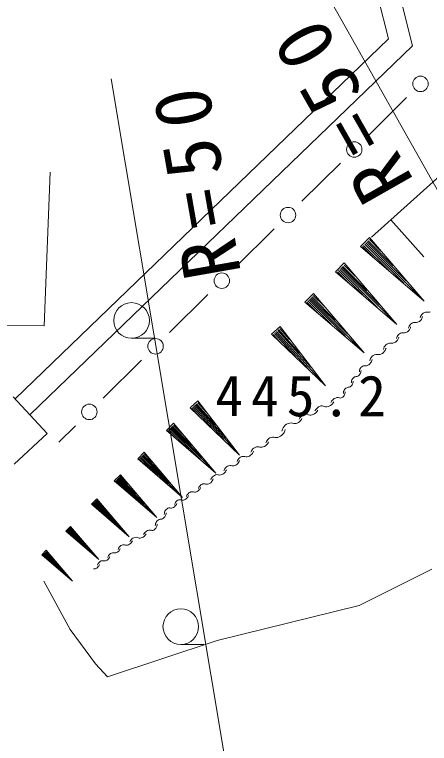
# Model space of a CAD drawing. Units: millimetres, scale not verified. Extents: x 40000 to 680000, y 20000 to 380000.
# Drawn here: x 283533 to 296888, y 261611 to 285059 of the extents above; entities that cross this region are included whole.
import ezdxf

# ---------------------------------------------------------------- set-up
doc = ezdxf.new("R2010")
doc.units = ezdxf.units.MM
doc.header["$LTSCALE"] = 1000
doc.linetypes.add('CHAIN', pattern=[18.5, 12, -1.5, 3.5, -1.5])
doc.layers.add('S-SUV', color=7, linetype='Continuous', lineweight=13)
doc.styles.add('ＭＳ ゴシック', font='')
doc.styles.get('ＭＳ ゴシック').set_extended_font_data('MS Gothic')

msp = doc.modelspace()

# ---------------------------------------------------------------- linework, layer by layer
at = {"layer": 'S-SUV'}
for p, q in [((295568, 284280), (294997, 286544)), ((295676, 286715), (296346, 284058)), ((293600, 285694), (305789, 264082)), ((283547, 272696), (295568, 284280)), ((296346, 284058), (284033, 272192)), ((290724, 258639), (286648, 282994)), ((294916, 281162), (296152, 282387)), ((298760, 281256), (295018, 277902)), ((292783, 279052), (294020, 280276)), ((284482, 275049), (284684, 279987)), ((295642, 278461), (296709, 277270)), ((290651, 276941), (291888, 278166)), ((294960, 277892), (294665, 277596)), ((296722, 275835), (294960, 277892)), ((294770, 277634), (295576, 276828)), ((296063, 276417), (294808, 277672)), ((294846, 277711), (296536, 276021)), ((296139, 276493), (294884, 277749)), ((294913, 277777), (295719, 276971)), ((295328, 277448), (294956, 277820)), ((294665, 277596), (296722, 275835)), ((295104, 277224), (294731, 277596)), ((294146, 277071), (293861, 276786)), ((295282, 275724), (294073, 276933)), ((294100, 276960), (294877, 276184)), ((294500, 276643), (294142, 277002)), ((295842, 275090), (294146, 277071)), ((293861, 276786), (295842, 275090)), ((294284, 276427), (293926, 276786)), ((293962, 276822), (294739, 276046)), ((295208, 275650), (293999, 276859)), ((294036, 276896), (295663, 275269)), ((288519, 274831), (289756, 276055)), ((293154, 276085), (292880, 275811)), ((293495, 275674), (293150, 276019)), ((294785, 274180), (293154, 276085)), ((292880, 275811), (294785, 274180)), ((293287, 275466), (292942, 275811)), ((292978, 275846), (293724, 275099)), ((294175, 274719), (293013, 275882)), ((293048, 275917), (294613, 274353)), ((294246, 274790), (293084, 275952)), ((293110, 275979), (293857, 275232)), ((296593, 275301), (296605, 275343)), ((296605, 275343), (296618, 275373)), ((296618, 275373), (296638, 275404)), ((296638, 275404), (296662, 275433)), ((296644, 275275), (296658, 275310)), ((296658, 275310), (296667, 275341)), ((296662, 275433), (296691, 275458)), ((296691, 275458), (296726, 275477)), ((296726, 275477), (296762, 275488)), ((296762, 275488), (296798, 275490)), ((296798, 275490), (296824, 275488)), ((296824, 275488), (296855, 275483)), ((296855, 275483), (296887, 275486)), ((296887, 275486), (296917, 275494)), ((244865, 275138), (284482, 275049)), ((296234, 275040), (296254, 275071)), ((296254, 275071), (296278, 275100)), ((296278, 275100), (296307, 275125)), ((296307, 275125), (296342, 275144)), ((296342, 275144), (296378, 275155)), ((296378, 275155), (296413, 275157)), ((296413, 275157), (296440, 275155)), ((296440, 275155), (296474, 275154)), ((296474, 275154), (296508, 275160)), ((296508, 275160), (296540, 275172)), ((296540, 275172), (296568, 275188)), ((296568, 275188), (296599, 275215)), ((296599, 275215), (296628, 275251)), ((296628, 275251), (296644, 275275)), ((292079, 275022), (291802, 274774)), ((292987, 273661), (291933, 274835)), ((291969, 274867), (293388, 273287)), ((293059, 273725), (292004, 274899)), ((292031, 274923), (292709, 274169)), ((292384, 274611), (292071, 274959)), ((293544, 273113), (292079, 275022)), ((295923, 274792), (295958, 274811)), ((295958, 274811), (295994, 274822)), ((295994, 274822), (296029, 274824)), ((296029, 274824), (296056, 274822)), ((296056, 274822), (296089, 274821)), ((296089, 274821), (296124, 274827)), ((296124, 274827), (296156, 274839)), ((296156, 274839), (296184, 274855)), ((296184, 274855), (296215, 274882)), ((296209, 274968), (296221, 275010)), ((296215, 274882), (296244, 274918)), ((296221, 275010), (296234, 275040)), ((296244, 274918), (296260, 274942)), ((296260, 274942), (296274, 274977)), ((296274, 274977), (296283, 275009)), ((287299, 274645), (288045, 274645)), ((291802, 274774), (293544, 273113)), ((292174, 274422), (291861, 274771)), ((291897, 274803), (292575, 274048)), ((295825, 274635), (295837, 274677)), ((295830, 274549), (295860, 274585)), ((295837, 274677), (295850, 274707)), ((295850, 274707), (295870, 274738)), ((295860, 274585), (295876, 274609)), ((295870, 274738), (295894, 274767)), ((295876, 274609), (295889, 274644)), ((295889, 274644), (295899, 274676)), ((295894, 274767), (295923, 274792)), ((295421, 274332), (295436, 274365)), ((295436, 274365), (295460, 274400)), ((295460, 274400), (295488, 274432)), ((295488, 274432), (295521, 274459)), ((295521, 274459), (295561, 274479)), ((295561, 274479), (295602, 274491)), ((295602, 274491), (295642, 274492)), ((295642, 274492), (295672, 274489)), ((295672, 274489), (295705, 274488)), ((295705, 274488), (295740, 274494)), ((295740, 274494), (295772, 274507)), ((295772, 274507), (295800, 274523)), ((295800, 274523), (295830, 274549)), ((295079, 274094), (295120, 274115)), ((295120, 274115), (295160, 274126)), ((295160, 274126), (295200, 274127)), ((295200, 274127), (295230, 274124)), ((295230, 274124), (295268, 274122)), ((295268, 274122), (295307, 274128)), ((295307, 274128), (295343, 274141)), ((295343, 274141), (295375, 274158)), ((295375, 274158), (295410, 274188)), ((295406, 274285), (295421, 274332)), ((295410, 274188), (295445, 274227)), ((295445, 274227), (295463, 274254)), ((295463, 274254), (295479, 274293)), ((295479, 274293), (295491, 274328)), ((286387, 272720), (287624, 273945)), ((294965, 273920), (294979, 273967)), ((294979, 273967), (294995, 274000)), ((294995, 274000), (295018, 274035)), ((295003, 273862), (295022, 273889)), ((295018, 274035), (295046, 274067)), ((295022, 273889), (295038, 273928)), ((295038, 273928), (295049, 273964)), ((295046, 274067), (295079, 274094)), ((294639, 273626), (294650, 273656)), ((294650, 273656), (294665, 273684)), ((294665, 273684), (294684, 273710)), ((294684, 273710), (294710, 273732)), ((294710, 273732), (294737, 273748)), ((294737, 273748), (294766, 273756)), ((294766, 273756), (294789, 273759)), ((294789, 273759), (294826, 273757)), ((294826, 273757), (294865, 273763)), ((294865, 273763), (294901, 273776)), ((294901, 273776), (294933, 273793)), ((294933, 273793), (294969, 273823)), ((294969, 273823), (295003, 273862)), ((294481, 273402), (294510, 273410)), ((294510, 273410), (294533, 273414)), ((294533, 273414), (294560, 273419)), ((294560, 273419), (294588, 273430)), ((294588, 273430), (294612, 273446)), ((294612, 273446), (294632, 273465)), ((294632, 273562), (294634, 273600)), ((294632, 273465), (294652, 273492)), ((294634, 273600), (294639, 273626)), ((294652, 273492), (294670, 273527)), ((294670, 273527), (294679, 273550)), ((294679, 273550), (294684, 273582)), ((294684, 273582), (294686, 273609)), ((294376, 273217), (294378, 273254)), ((294378, 273254), (294383, 273281)), ((294383, 273281), (294394, 273310)), ((294394, 273310), (294408, 273338)), ((294396, 273147), (294414, 273182)), ((294408, 273338), (294428, 273364)), ((294414, 273182), (294423, 273204)), ((294423, 273204), (294428, 273236)), ((294428, 273364), (294454, 273387)), ((294428, 273236), (294430, 273264)), ((294454, 273387), (294481, 273402)), ((294122, 272908), (294127, 272935)), ((294127, 272935), (294138, 272964)), ((294138, 272964), (294152, 272993)), ((294152, 272993), (294172, 273019)), ((294172, 273019), (294197, 273041)), ((294197, 273041), (294225, 273056)), ((294225, 273056), (294254, 273065)), ((294254, 273065), (294276, 273068)), ((294276, 273068), (294304, 273073)), ((294304, 273073), (294332, 273085)), ((294332, 273085), (294355, 273101)), ((294355, 273101), (294376, 273119)), ((294376, 273119), (294396, 273147)), ((284581, 271586), (283491, 272757)), ((293792, 272678), (293826, 272704)), ((293826, 272704), (293865, 272724)), ((293865, 272724), (293909, 272736)), ((293909, 272736), (293952, 272738)), ((293952, 272738), (293991, 272731)), ((293991, 272731), (294020, 272722)), ((294020, 272722), (294048, 272727)), ((294048, 272727), (294076, 272739)), ((294076, 272739), (294099, 272755)), ((294099, 272755), (294120, 272773)), ((294120, 272871), (294122, 272908)), ((294120, 272773), (294140, 272801)), ((294140, 272801), (294158, 272836)), ((294158, 272836), (294167, 272859)), ((294167, 272859), (294172, 272890)), ((294172, 272890), (294173, 272918)), ((289436, 272632), (289182, 272404)), ((289335, 272489), (290636, 271041)), ((290334, 271442), (289367, 272519)), ((289392, 272541), (290013, 271849)), ((289716, 272254), (289429, 272574)), ((290779, 270881), (289436, 272632)), ((293352, 272455), (293397, 272467)), ((293397, 272467), (293439, 272470)), ((293439, 272470), (293479, 272463)), ((293658, 272457), (293699, 272479)), ((293699, 272479), (293741, 272510)), ((293715, 272575), (293740, 272619)), ((293740, 272619), (293762, 272649)), ((293741, 272510), (293765, 272533)), ((293762, 272649), (293792, 272678)), ((293765, 272533), (293789, 272568)), ((293789, 272568), (293808, 272601)), ((289182, 272404), (290779, 270881)), ((289523, 272082), (289237, 272401)), ((289269, 272430), (289890, 271739)), ((290269, 271384), (289302, 272460)), ((293187, 272210), (293229, 272242)), ((293203, 272306), (293228, 272350)), ((293228, 272350), (293250, 272380)), ((293229, 272242), (293253, 272264)), ((293250, 272380), (293280, 272409)), ((293253, 272264), (293277, 272299)), ((293277, 272299), (293296, 272332)), ((293280, 272409), (293314, 272435)), ((293314, 272435), (293352, 272455)), ((293479, 272463), (293508, 272453)), ((293508, 272453), (293545, 272443)), ((293545, 272443), (293585, 272441)), ((293585, 272441), (293623, 272447)), ((293623, 272447), (293658, 272457)), ((292691, 272038), (292715, 272081)), ((292715, 272081), (292738, 272111)), ((292738, 272111), (292768, 272140)), ((292741, 271995), (292765, 272031)), ((292765, 272031), (292784, 272063)), ((292768, 272140), (292802, 272166)), ((292802, 272166), (292840, 272186)), ((292840, 272186), (292885, 272198)), ((292885, 272198), (292927, 272201)), ((292927, 272201), (292967, 272194)), ((292967, 272194), (292996, 272185)), ((292996, 272185), (293033, 272174)), ((293033, 272174), (293073, 272172)), ((293073, 272172), (293111, 272178)), ((293111, 272178), (293146, 272188)), ((293146, 272188), (293187, 272210)), ((284957, 271304), (285492, 271834)), ((288650, 271910), (288419, 271681)), ((288561, 271769), (289871, 270451)), ((289564, 270820), (288590, 271799)), ((288613, 271821), (289238, 271192)), ((288935, 271564), (288646, 271854)), ((290015, 270306), (288650, 271910)), ((292178, 271761), (292209, 271805)), ((292209, 271805), (292245, 271845)), ((292245, 271845), (292288, 271880)), ((292288, 271880), (292341, 271905)), ((292341, 271905), (292394, 271919)), ((292394, 271919), (292445, 271920)), ((292445, 271920), (292484, 271916)), ((292484, 271916), (292520, 271905)), ((292520, 271905), (292560, 271904)), ((292560, 271904), (292599, 271909)), ((292599, 271909), (292634, 271919)), ((292634, 271919), (292675, 271941)), ((292675, 271941), (292717, 271973)), ((292717, 271973), (292741, 271995)), ((283519, 270597), (284581, 271586)), ((288419, 271681), (290015, 270306)), ((288760, 271390), (288471, 271680)), ((288501, 271710), (289127, 271081)), ((289504, 270760), (288531, 271740)), ((292095, 271496), (292141, 271533)), ((292138, 271658), (292158, 271718)), ((292141, 271533), (292186, 271583)), ((292158, 271718), (292178, 271761)), ((292186, 271583), (292211, 271617)), ((292211, 271617), (292232, 271667)), ((292232, 271667), (292247, 271712)), ((291621, 271285), (291641, 271330)), ((291641, 271330), (291660, 271361)), ((291660, 271361), (291688, 271392)), ((291688, 271392), (291719, 271420)), ((291694, 271284), (291709, 271318)), ((291719, 271420), (291755, 271443)), ((291755, 271443), (291797, 271458)), ((291797, 271458), (291839, 271465)), ((291839, 271465), (291878, 271461)), ((291878, 271461), (291908, 271455)), ((291908, 271455), (291956, 271451)), ((291956, 271451), (292007, 271458)), ((292007, 271458), (292053, 271474)), ((292053, 271474), (292095, 271496)), ((291180, 271053), (291207, 271084)), ((291207, 271084), (291238, 271113)), ((291238, 271113), (291274, 271136)), ((291274, 271136), (291317, 271151)), ((291317, 271151), (291359, 271157)), ((291359, 271157), (291398, 271154)), ((291398, 271154), (291428, 271147)), ((291428, 271147), (291464, 271140)), ((291464, 271140), (291504, 271142)), ((291504, 271142), (291541, 271151)), ((291541, 271151), (291575, 271164)), ((291575, 271164), (291613, 271188)), ((291613, 271188), (291652, 271223)), ((291652, 271223), (291673, 271247)), ((291673, 271247), (291694, 271284)), ((287708, 270977), (287500, 270769)), ((287627, 270849), (288813, 269657)), ((288535, 269990), (287654, 270876)), ((287675, 270896), (288240, 270327)), ((287966, 270664), (287705, 270926)), ((288943, 269525), (287708, 270977)), ((290810, 270824), (290848, 270840)), ((290848, 270840), (290885, 270847)), ((290885, 270847), (290921, 270845)), ((290921, 270845), (290948, 270840)), ((290948, 270840), (290984, 270833)), ((290984, 270833), (291024, 270835)), ((291024, 270835), (291061, 270843)), ((291061, 270843), (291094, 270856)), ((291094, 270856), (291133, 270881)), ((291133, 270881), (291171, 270916)), ((291141, 270977), (291161, 271022)), ((291161, 271022), (291180, 271053)), ((291171, 270916), (291193, 270940)), ((291193, 270940), (291214, 270977)), ((291214, 270977), (291229, 271010)), ((287500, 270769), (288943, 269525)), ((287808, 270506), (287547, 270769)), ((287573, 270796), (288139, 270226)), ((288481, 269936), (287600, 270823)), ((290691, 270589), (290725, 270622)), ((290694, 270676), (290711, 270718)), ((290711, 270718), (290727, 270746)), ((290725, 270622), (290743, 270645)), ((290727, 270746), (290751, 270775)), ((290743, 270645), (290760, 270678)), ((290751, 270775), (290778, 270802)), ((290760, 270678), (290773, 270709)), ((290778, 270802), (290810, 270824)), ((290272, 270382), (290289, 270423)), ((290289, 270423), (290305, 270452)), ((290305, 270452), (290328, 270481)), ((290321, 270350), (290338, 270384)), ((290328, 270481), (290355, 270508)), ((290338, 270384), (290351, 270415)), ((290355, 270508), (290387, 270530)), ((290387, 270530), (290425, 270545)), ((290425, 270545), (290462, 270552)), ((290462, 270552), (290498, 270550)), ((290498, 270550), (290525, 270546)), ((290525, 270546), (290558, 270541)), ((290558, 270541), (290594, 270544)), ((290594, 270544), (290627, 270552)), ((290627, 270552), (290657, 270566)), ((290657, 270566), (290691, 270589)), ((286938, 270255), (286740, 270058)), ((286861, 270134), (287984, 269004)), ((287721, 269320), (286886, 270160)), ((286906, 270179), (287442, 269639)), ((287182, 269958), (286934, 270207)), ((288108, 268880), (286938, 270255)), ((289849, 270087), (289866, 270129)), ((289866, 270129), (289882, 270157)), ((289882, 270157), (289906, 270186)), ((289906, 270186), (289933, 270213)), ((289933, 270213), (289965, 270235)), ((289965, 270235), (290002, 270251)), ((290002, 270251), (290040, 270258)), ((290040, 270258), (290076, 270256)), ((290076, 270256), (290102, 270251)), ((290102, 270251), (290136, 270246)), ((290136, 270246), (290171, 270249)), ((290171, 270249), (290204, 270258)), ((290204, 270258), (290235, 270271)), ((290235, 270271), (290268, 270295)), ((290268, 270295), (290302, 270327)), ((290302, 270327), (290321, 270350)), ((286740, 270058), (288108, 268880)), ((287032, 269809), (286784, 270058)), ((286810, 270084), (287346, 269544)), ((287670, 269269), (286835, 270109)), ((289481, 269877), (289503, 269902)), ((289503, 269902), (289527, 269926)), ((289527, 269926), (289556, 269945)), ((289556, 269945), (289590, 269958)), ((289590, 269958), (289624, 269964)), ((289624, 269964), (289656, 269961)), ((289656, 269961), (289680, 269957)), ((289680, 269957), (289713, 269952)), ((289713, 269952), (289749, 269955)), ((289749, 269955), (289782, 269963)), ((289782, 269963), (289812, 269977)), ((289812, 269977), (289846, 270000)), ((289846, 270000), (289879, 270033)), ((289879, 270033), (289898, 270056)), ((289898, 270056), (289915, 270089)), ((289915, 270089), (289928, 270120)), ((289118, 269646), (289143, 269670)), ((289143, 269670), (289172, 269689)), ((289172, 269689), (289206, 269702)), ((289206, 269702), (289240, 269708)), ((289240, 269708), (289272, 269705)), ((289272, 269705), (289296, 269701)), ((289296, 269701), (289326, 269696)), ((289326, 269696), (289358, 269697)), ((289358, 269697), (289387, 269705)), ((289387, 269705), (289415, 269716)), ((289415, 269716), (289445, 269736)), ((289445, 269736), (289476, 269765)), ((289450, 269815), (289466, 269851)), ((289466, 269851), (289481, 269877)), ((289476, 269765), (289493, 269785)), ((289493, 269785), (289509, 269815)), ((289509, 269815), (289521, 269843)), ((286181, 269479), (286005, 269305)), ((286398, 269216), (286178, 269437)), ((287221, 268257), (286181, 269479)), ((288759, 269414), (288788, 269433)), ((288788, 269433), (288822, 269446)), ((288822, 269446), (288856, 269452)), ((288856, 269452), (288888, 269449)), ((288888, 269449), (288912, 269445)), ((288912, 269445), (288941, 269439)), ((288941, 269439), (288973, 269441)), ((288973, 269441), (289003, 269449)), ((289003, 269449), (289030, 269460)), ((289030, 269460), (289061, 269480)), ((289061, 269480), (289092, 269509)), ((289066, 269559), (289082, 269595)), ((289082, 269595), (289097, 269621)), ((289092, 269509), (289109, 269529)), ((289097, 269621), (289118, 269646)), ((289109, 269529), (289125, 269559)), ((289125, 269559), (289137, 269587)), ((286005, 269305), (287221, 268257)), ((286265, 269083), (286045, 269304)), ((286068, 269327), (286544, 268847)), ((286832, 268603), (286090, 269349)), ((286113, 269372), (287111, 268368)), ((286877, 268648), (286136, 269395)), ((286153, 269412), (286629, 268932)), ((288472, 269178), (288503, 269186)), ((288503, 269186), (288528, 269188)), ((288528, 269188), (288557, 269183)), ((288557, 269183), (288589, 269185)), ((288589, 269185), (288619, 269193)), ((288619, 269193), (288646, 269204)), ((288646, 269204), (288677, 269224)), ((288677, 269224), (288708, 269253)), ((288682, 269302), (288698, 269339)), ((288698, 269339), (288713, 269365)), ((288708, 269253), (288725, 269273)), ((288713, 269365), (288734, 269390)), ((288725, 269273), (288741, 269303)), ((288734, 269390), (288759, 269414)), ((288741, 269303), (288753, 269331)), ((288352, 268981), (288355, 269021)), ((288355, 269021), (288362, 269050)), ((288362, 269050), (288375, 269081)), ((288375, 269081), (288391, 269111)), ((288391, 269111), (288413, 269139)), ((288392, 268942), (288402, 268966)), ((288402, 268966), (288408, 269000)), ((288408, 269000), (288411, 269030)), ((288413, 269139), (288441, 269162)), ((288441, 269162), (288472, 269178)), ((288074, 268685), (288087, 268716)), ((288087, 268716), (288103, 268746)), ((288103, 268746), (288125, 268774)), ((288125, 268774), (288153, 268797)), ((288153, 268797), (288184, 268813)), ((288184, 268813), (288215, 268821)), ((288215, 268821), (288239, 268824)), ((288239, 268824), (288270, 268828)), ((288270, 268828), (288300, 268840)), ((288300, 268840), (288326, 268856)), ((288326, 268856), (288348, 268875)), ((288348, 268875), (288371, 268904)), ((288371, 268904), (288392, 268942)), ((285334, 268594), (285180, 268441)), ((285903, 267828), (285254, 268481)), ((285274, 268501), (286148, 267622)), ((285943, 267867), (285294, 268520)), ((285309, 268535), (285726, 268116)), ((285524, 268364), (285331, 268557)), ((286244, 267525), (285334, 268594)), ((288012, 268475), (288038, 268491)), ((288038, 268491), (288060, 268510)), ((288060, 268510), (288083, 268540)), ((288064, 268616), (288067, 268656)), ((288067, 268656), (288074, 268685)), ((288083, 268540), (288104, 268577)), ((288104, 268577), (288114, 268601)), ((288114, 268601), (288120, 268635)), ((288120, 268635), (288123, 268665)), ((285180, 268441), (286244, 267525)), ((285407, 268248), (285215, 268441)), ((285235, 268461), (285651, 268041)), ((287639, 268231), (287674, 268249)), ((287674, 268249), (287711, 268277)), ((287688, 268333), (287709, 268370)), ((287709, 268370), (287729, 268396)), ((287711, 268277), (287731, 268296)), ((287729, 268396), (287755, 268421)), ((287731, 268296), (287752, 268327)), ((287752, 268327), (287768, 268355)), ((287755, 268421), (287784, 268443)), ((287784, 268443), (287817, 268460)), ((287817, 268460), (287855, 268470)), ((287855, 268470), (287892, 268473)), ((287892, 268473), (287926, 268467)), ((287926, 268467), (287951, 268459)), ((287951, 268459), (287982, 268463)), ((287982, 268463), (288012, 268475)), ((287197, 268000), (287232, 268019)), ((287232, 268019), (287269, 268046)), ((287247, 268102), (287268, 268140)), ((287268, 268140), (287287, 268165)), ((287269, 268046), (287290, 268066)), ((287287, 268165), (287313, 268190)), ((287290, 268066), (287310, 268096)), ((287310, 268096), (287326, 268124)), ((287313, 268190), (287342, 268212)), ((287342, 268212), (287375, 268230)), ((287375, 268230), (287414, 268240)), ((287414, 268240), (287450, 268242)), ((287450, 268242), (287484, 268236)), ((287484, 268236), (287510, 268228)), ((287510, 268228), (287541, 268219)), ((287541, 268219), (287576, 268218)), ((287576, 268218), (287608, 268222)), ((287608, 268222), (287639, 268231)), ((284554, 267824), (284412, 267682)), ((284731, 267609), (284552, 267789)), ((285399, 266830), (284554, 267824)), ((286842, 267763), (286869, 267783)), ((286868, 267855), (286880, 267889)), ((286869, 267783), (286895, 267811)), ((286880, 267889), (286892, 267913)), ((286892, 267913), (286910, 267937)), ((286895, 267811), (286909, 267830)), ((286909, 267830), (286922, 267859)), ((286910, 267937), (286931, 267960)), ((286922, 267859), (286931, 267885)), ((286931, 267960), (286956, 267979)), ((286956, 267979), (286986, 267993)), ((286986, 267993), (287017, 268001)), ((287017, 268001), (287046, 268001)), ((287046, 268001), (287068, 267998)), ((287068, 267998), (287099, 267989)), ((287099, 267989), (287134, 267987)), ((287134, 267987), (287167, 267992)), ((287167, 267992), (287197, 268000)), ((284412, 267682), (285399, 266830)), ((284622, 267502), (284444, 267681)), ((284462, 267700), (284849, 267310)), ((285083, 267112), (284481, 267718)), ((284499, 267736), (285310, 266920)), ((285120, 267148), (284518, 267755)), ((284531, 267768), (284919, 267379)), ((286535, 267598), (286547, 267633)), ((286536, 267527), (286562, 267555)), ((286547, 267633), (286559, 267657)), ((286559, 267657), (286577, 267681)), ((286562, 267555), (286576, 267574)), ((286576, 267574), (286589, 267603)), ((286577, 267681), (286598, 267704)), ((286589, 267603), (286598, 267628)), ((286598, 267704), (286623, 267723)), ((286623, 267723), (286654, 267737)), ((286654, 267737), (286684, 267745)), ((286684, 267745), (286713, 267745)), ((286713, 267745), (286735, 267742)), ((286735, 267742), (286762, 267739)), ((286762, 267739), (286791, 267743)), ((286791, 267743), (286818, 267751)), ((286818, 267751), (286842, 267763)), ((286202, 267342), (286214, 267377)), ((286214, 267377), (286226, 267401)), ((286226, 267401), (286245, 267425)), ((286229, 267299), (286243, 267318)), ((286243, 267318), (286256, 267347)), ((286245, 267425), (286265, 267448)), ((286256, 267347), (286265, 267372)), ((286265, 267448), (286290, 267467)), ((286290, 267467), (286321, 267481)), ((286321, 267481), (286351, 267489)), ((286351, 267489), (286380, 267488)), ((286380, 267488), (286402, 267486)), ((286402, 267486), (286429, 267483)), ((286429, 267483), (286458, 267486)), ((286458, 267486), (286485, 267495)), ((286485, 267495), (286509, 267507)), ((286509, 267507), (286536, 267527)), ((286069, 267229), (286097, 267227)), ((286097, 267227), (286125, 267230)), ((286125, 267230), (286152, 267239)), ((286152, 267239), (286176, 267251)), ((286176, 267251), (286203, 267271)), ((286203, 267271), (286229, 267299)), ((294621, 266045), (296963, 267216)), ((284480, 266835), (285323, 265279)), ((290055, 264923), (294621, 266045)), ((285323, 265279), (286133, 264177)), ((286522, 263756), (290055, 264923)), ((288885, 264796), (289631, 264796)), ((286133, 264177), (286522, 263756))]:
    msp.add_line(p, q, dxfattribs=at)
for centre, radius in [((296600, 282830), 249), ((294468, 280719), 249), ((292336, 278609), 249), ((290204, 276498), 249), ((287299, 275218), 574), ((288072, 274388), 249), ((285940, 272277), 249), ((288885, 265369), 574)]:
    msp.add_circle(centre, radius, dxfattribs=at)
at = {"layer": 'S-SUV', "linetype": 'CHAIN'}
msp.add_arc((282620, 304637), 46706, 279.9912, 299.7398, dxfattribs=at)

# ---------------------------------------------------------------- texts
at = {"layer": 'S-SUV', "attachment_point": 7, "style": 'ＭＳ ゴシック'}
for s, insert, char_height, rotation in [('\\T1.32;R=50', (296442, 279706), 1833, 119.6), ('\\T1.32;R=50', (290857, 276740), 1833, 100), ('\\T1.28;445.2', (289993, 272120), 1320, 359.9)]:
    msp.add_mtext(s, dxfattribs=dict(at, insert=insert, char_height=char_height, rotation=rotation))

doc.saveas('drawing.dxf')
